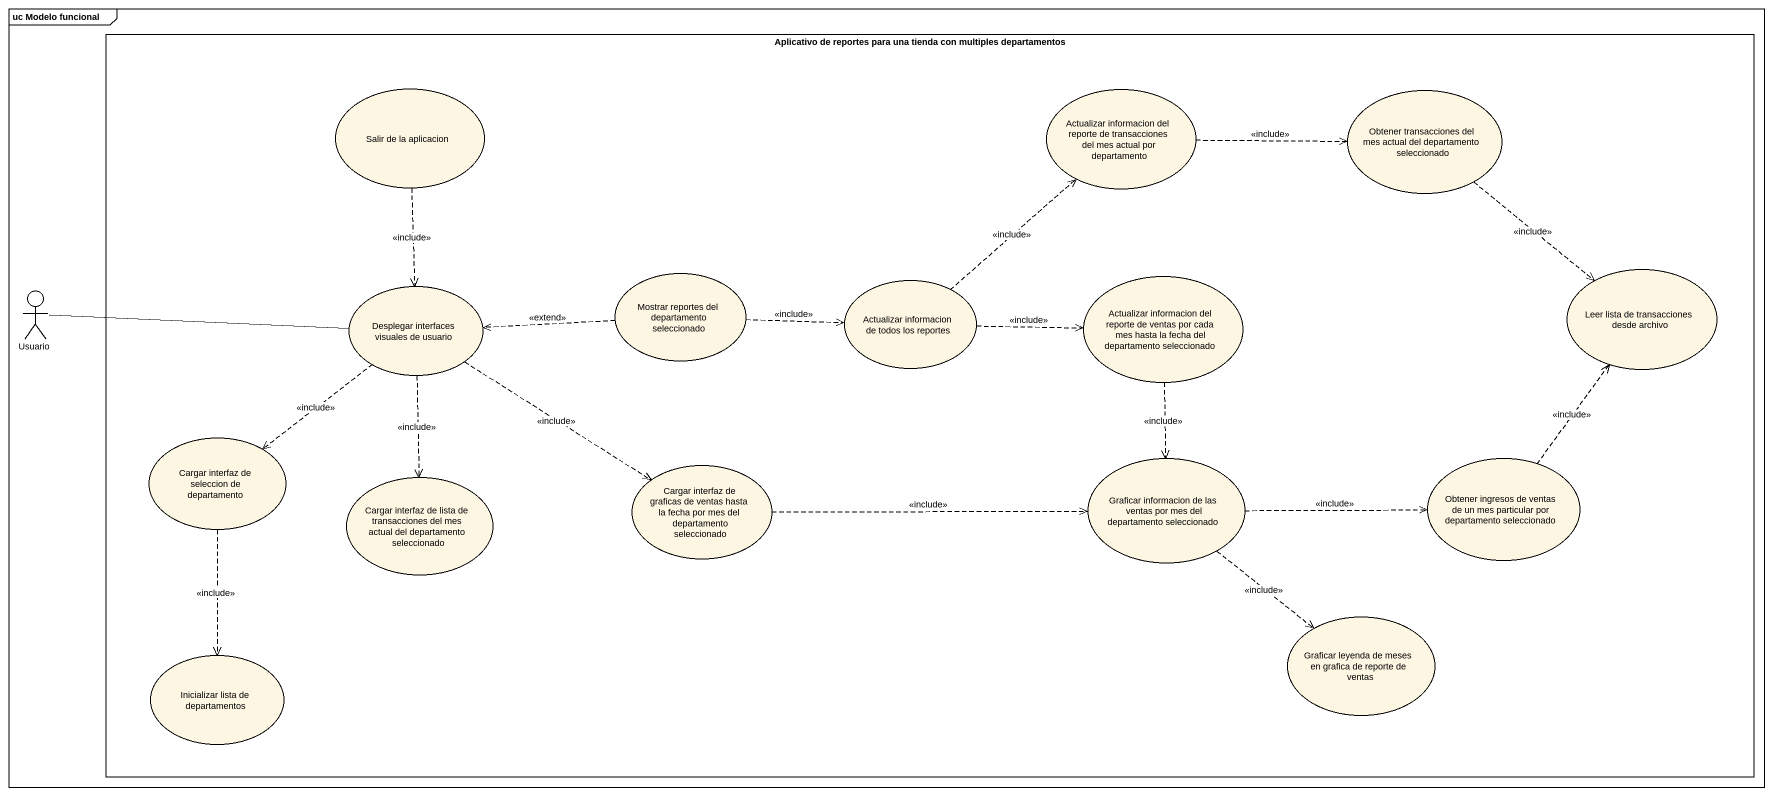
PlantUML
@startuml
mainframe uc Modelo funcional
rectangle "Aplicativo de reportes para una tienda con multiples departamentos" as Aplicativo_de_reportes_para {
  usecase "Salir de la aplicacion" as Salir_de_la_aplicacion
  usecase "Actualizar informacion del reporte de transacciones del mes actual por departamento" as Actualizar_informacion_del
  usecase "Obtener transacciones del mes actual del departamento seleccionado" as Obtener_transacciones_del
  usecase "Desplegar interfaces visuales de usuario" as Desplegar_interfaces
  usecase "Mostrar reportes del departamento seleccionado" as Mostrar_reportes_del
  usecase "Actualizar informacion de todos los reportes" as Actualizar_informacion_de
  usecase "Actualizar informacion del reporte de ventas por cada mes hasta la fecha del departamento seleccionado" as Actualizar_informacion_del_2
  usecase "Leer lista de transacciones desde archivo" as Leer_lista_de_transacciones
  usecase "Cargar interfaz de seleccion de departamento" as Cargar_interfaz_de
  usecase "Cargar interfaz de lista de transacciones del mes actual del departamento seleccionado" as Cargar_interfaz_de_lista_de
  usecase "Cargar interfaz de graficas de ventas hasta la fecha por mes del departamento seleccionado" as Cargar_interfaz_de_graficas
  usecase "Graficar informacion de las ventas por mes del departamento seleccionado" as Graficar_informacion_de_las
  usecase "Obtener ingresos de ventas de un mes particular por departamento seleccionado" as Obtener_ingresos_de_ventas
  usecase "Graficar leyenda de meses en grafica de reporte de ventas" as Graficar_leyenda_de_meses
  usecase "Inicializar lista de departamentos" as Inicializar_lista_de
}
actor Usuario
Salir_de_la_aplicacion ..> Desplegar_interfaces : <<include>>
Actualizar_informacion_del .right.> Obtener_transacciones_del : <<include>>
Obtener_transacciones_del ..> Leer_lista_de_transacciones : <<include>>
Usuario -right- Desplegar_interfaces
Desplegar_interfaces ..> Cargar_interfaz_de : <<include>>
Desplegar_interfaces ..> Cargar_interfaz_de_lista_de : <<include>>
Desplegar_interfaces ..> Cargar_interfaz_de_graficas : <<include>>
Mostrar_reportes_del .left.> Desplegar_interfaces : <<extend>>
Mostrar_reportes_del .right.> Actualizar_informacion_de : <<include>>
Actualizar_informacion_de .up.> Actualizar_informacion_del : <<include>>
Actualizar_informacion_de .right.> Actualizar_informacion_del_2 : <<include>>
Actualizar_informacion_del_2 ..> Graficar_informacion_de_las : <<include>>
Cargar_interfaz_de ..> Inicializar_lista_de : <<include>>
Cargar_interfaz_de_graficas .right.> Graficar_informacion_de_las : <<include>>
Graficar_informacion_de_las .right.> Obtener_ingresos_de_ventas : <<include>>
Graficar_informacion_de_las ..> Graficar_leyenda_de_meses : <<include>>
Obtener_ingresos_de_ventas .up.> Leer_lista_de_transacciones : <<include>>
@enduml
